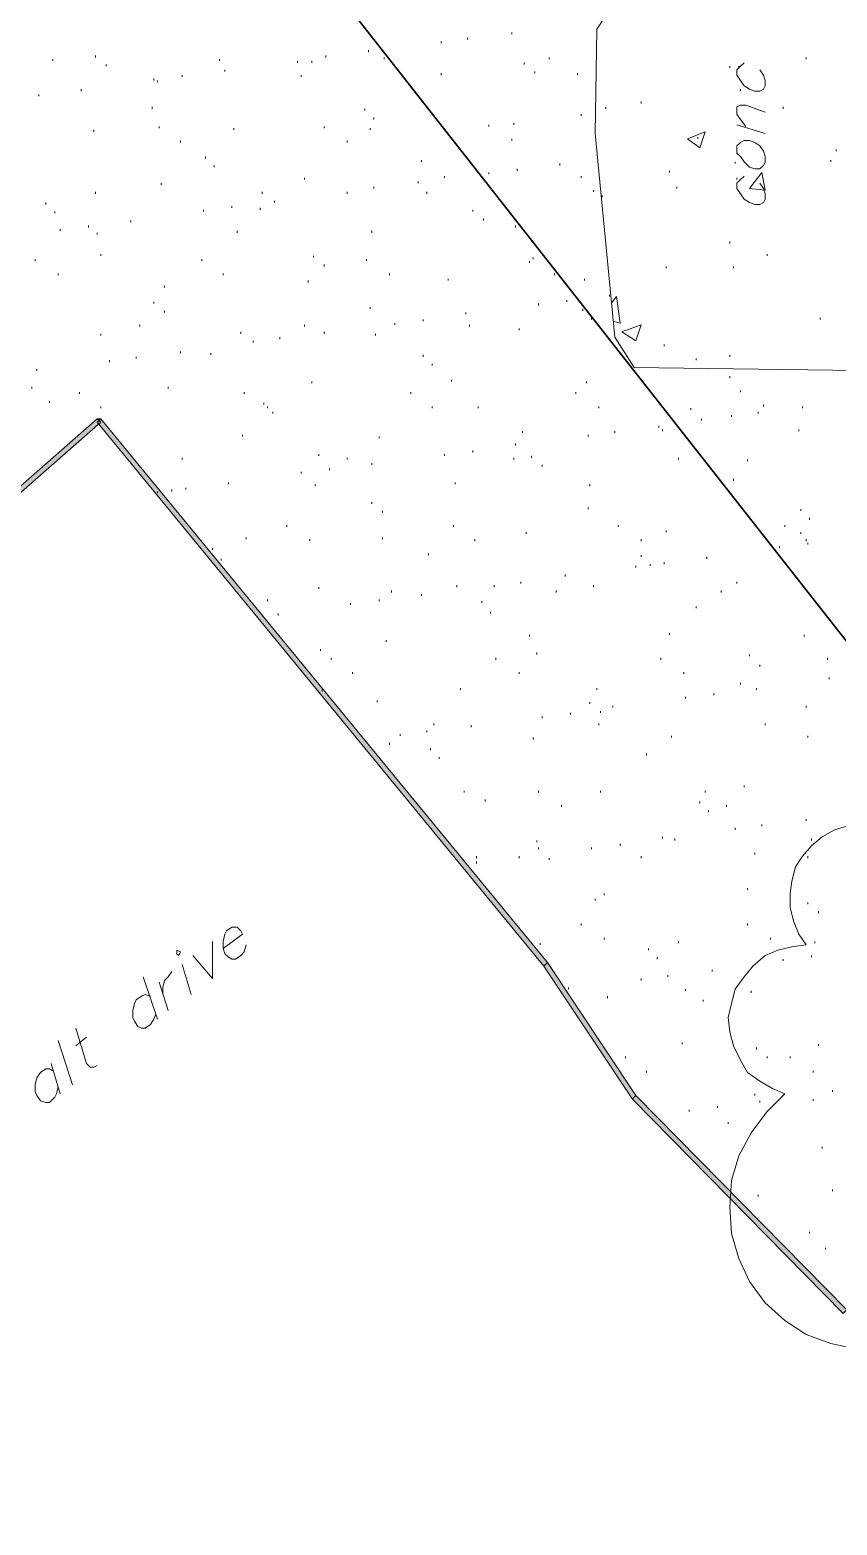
# Model space of a CAD drawing. Header units: inches. Extents: x 10 to 486, y 7 to 426.
# Drawn here: x 69.5 to 99.8, y 64 to 120.3 of the extents above; entities that cross this region are included whole.
import ezdxf

# ---------------------------------------------------------------- set-up
doc = ezdxf.new("R2010")
doc.units = ezdxf.units.IN
doc.header["$LTSCALE"] = 3
doc.header["$MEASUREMENT"] = 0
doc.layers.add('PDF_Geometry', color=7, linetype='Continuous', true_color=0x999999)
doc.layers.add('PDF_Solid Fills', color=7, linetype='Continuous')

msp = doc.modelspace()

# ---------------------------------------------------------------- hatches: boundary and pattern name
at = {"layer": 'PDF_Solid Fills', "true_color": 0x999999, "transparency": 33554559}
for points in [[(64.543, 99.017), (64.61, 98.95), (72.143, 105.55), (72.077, 105.617), (72.01, 105.683), (64.477, 99.083)], [(72.077, 105.617), (72.01, 105.55), (88.81, 85.083), (88.877, 85.15), (88.943, 85.217), (72.143, 105.683)], [(88.877, 85.15), (88.81, 85.083), (92.143, 80.083), (92.21, 80.15), (92.277, 80.217), (88.943, 85.217)], [(92.21, 80.15), (92.143, 80.083), (100.077, 72.017), (100.143, 72.083), (100.21, 72.15), (92.277, 80.217)]]:
    msp.add_hatch(color=253, dxfattribs=at).paths.add_polyline_path(points)

# ---------------------------------------------------------------- linework, layer by layer
at = {"layer": 'PDF_Geometry', "color": 7, "lineweight": 35}
msp.add_lwpolyline([(152.877, 30.217), (376.677, 27.083), (379.477, 363.817), (346.277, 380.083), (56.61, 152.817)], close=True, dxfattribs=at)
at = {"layer": 'PDF_Geometry', "lineweight": 13}
for points in [[(101.743, 130.217), (101.61, 130.15), (92.543, 122.95), (90.81, 120.35), (90.743, 116.417), (91.477, 108.75), (92.21, 107.617), (101.543, 107.483)], [(94.877, 116.483), (94.677, 115.883), (94.21, 116.217)], [(97.01, 114.95), (97.143, 114.283), (96.543, 114.35)], [(92.477, 109.217), (92.277, 108.617), (91.743, 108.95)], [(80.81, 96.617), (80.81, 96.683)]]:
    msp.add_lwpolyline(points, close=True, dxfattribs=at)
for points in [[(84.943, 119.883), (84.943, 119.817)], [(85.943, 120.017), (85.943, 119.95)], [(87.61, 120.217), (87.61, 120.15)], [(71.943, 119.35), (71.943, 119.283)], [(80.61, 119.35), (80.61, 119.283)], [(82.21, 119.55), (82.21, 119.483)], [(70.343, 119.217), (70.343, 119.15)], [(72.343, 119.017), (72.343, 118.95)], [(76.61, 119.217), (76.61, 119.15)], [(76.81, 118.817), (76.81, 118.75)], [(79.543, 119.15), (79.543, 119.083)], [(80.077, 119.15), (80.077, 119.083)], [(82.81, 119.283), (82.81, 119.217)], [(88.077, 119.083), (88.077, 119.017)], [(88.477, 118.75), (88.477, 118.683)], [(89.01, 119.283), (89.01, 119.217)], [(95.81, 118.95), (95.81, 118.883)], [(96.143, 118.95), (96.143, 118.883)], [(98.677, 119.283), (98.677, 119.217)], [(74.143, 118.483), (74.143, 118.417)], [(74.277, 118.417), (74.277, 118.35)], [(75.21, 118.617), (75.21, 118.55)], [(79.677, 118.617), (79.677, 118.55)], [(84.943, 118.683), (84.943, 118.617)], [(90.077, 118.683), (90.077, 118.617)], [(69.81, 117.883), (69.81, 117.817)], [(71.41, 118.083), (71.41, 118.017)], [(92.477, 117.617), (92.477, 117.55)], [(96.21, 118.083), (96.21, 118.017)], [(74.077, 117.417), (74.077, 117.35)], [(82.077, 117.35), (82.077, 117.283)], [(90.21, 117.15), (90.21, 117.083)], [(91.143, 117.417), (91.143, 117.35)], [(97.81, 117.417), (97.81, 117.35)], [(71.877, 116.55), (71.877, 116.483)], [(74.343, 116.683), (74.343, 116.617)], [(77.143, 116.617), (77.143, 116.55)], [(80.543, 116.683), (80.543, 116.617)], [(82.277, 116.617), (82.277, 116.55)], [(82.41, 117.017), (82.41, 116.95)], [(86.743, 116.75), (86.743, 116.683)], [(87.677, 116.817), (87.677, 116.75)], [(75.143, 116.15), (75.143, 116.083)], [(81.41, 116.15), (81.41, 116.083)], [(87.61, 116.217), (87.61, 116.15)], [(94.61, 116.283), (94.61, 116.217)], [(76.077, 115.55), (76.077, 115.483)], [(84.21, 115.417), (84.21, 115.35)], [(96.01, 115.35), (96.01, 115.283)], [(99.61, 115.417), (99.61, 115.35)], [(99.81, 115.817), (99.81, 115.75)], [(76.41, 115.217), (76.41, 115.15)], [(85.077, 114.817), (85.077, 114.75)], [(86.743, 114.95), (86.743, 114.883)], [(87.81, 115.083), (87.81, 115.017)], [(89.41, 115.283), (89.41, 115.217)], [(90.21, 114.817), (90.21, 114.75)], [(93.543, 115.017), (93.543, 114.95)], [(74.41, 114.55), (74.41, 114.483)], [(79.81, 114.75), (79.81, 114.683)], [(82.41, 114.417), (82.41, 114.35)], [(84.077, 114.617), (84.077, 114.55)], [(90.677, 114.283), (90.677, 114.217)], [(93.81, 114.417), (93.81, 114.35)], [(96.077, 114.75), (96.077, 114.683)], [(70.077, 113.817), (70.077, 113.75)], [(71.943, 114.217), (71.943, 114.15)], [(77.077, 113.683), (77.077, 113.617)], [(78.21, 114.217), (78.21, 114.15)], [(78.677, 113.883), (78.677, 113.817)], [(81.41, 114.217), (81.41, 114.15)], [(84.41, 114.217), (84.41, 114.15)], [(91.01, 114.083), (91.01, 114.017)], [(70.41, 113.483), (70.41, 113.417)], [(73.277, 113.15), (73.277, 113.083)], [(76.01, 113.55), (76.01, 113.483)], [(78.143, 113.617), (78.143, 113.55)], [(86.143, 113.55), (86.143, 113.483)], [(86.543, 113.217), (86.543, 113.15)], [(70.61, 112.817), (70.61, 112.75)], [(71.677, 112.95), (71.677, 112.883)], [(72.01, 112.683), (72.01, 112.617)], [(77.277, 112.75), (77.277, 112.683)], [(82.343, 112.75), (82.343, 112.683)], [(87.743, 112.95), (87.743, 112.883)], [(95.81, 112.35), (95.81, 112.283)], [(69.677, 111.683), (69.677, 111.617)], [(72.143, 111.883), (72.143, 111.817)], [(75.943, 111.683), (75.943, 111.617)], [(80.143, 111.817), (80.143, 111.75)], [(80.543, 111.483), (80.543, 111.417)], [(82.143, 111.683), (82.143, 111.617)], [(88.277, 111.617), (88.277, 111.55)], [(88.41, 111.75), (88.41, 111.683)], [(93.41, 111.417), (93.41, 111.35)], [(95.943, 111.417), (95.943, 111.35)], [(97.21, 111.883), (97.21, 111.817)], [(70.543, 111.15), (70.543, 111.083)], [(76.743, 111.15), (76.743, 111.083)], [(79.943, 110.883), (79.943, 110.817)], [(83.01, 111.15), (83.01, 111.083)], [(85.21, 110.95), (85.21, 110.883)], [(89.21, 111.15), (89.21, 111.083)], [(90.343, 110.95), (90.343, 110.883)], [(74.543, 110.683), (74.543, 110.617)], [(91.277, 110.35), (91.277, 110.283)], [(91.343, 110.017), (91.543, 110.283), (91.677, 109.283), (91.41, 109.35)], [(74.143, 110.083), (74.143, 110.017)], [(74.543, 109.75), (74.543, 109.683)], [(82.277, 109.883), (82.277, 109.817)], [(88.61, 110.017), (88.61, 109.95)], [(89.677, 110.15), (89.677, 110.083)], [(90.277, 109.817), (90.277, 109.75)], [(73.61, 109.217), (73.61, 109.15)], [(79.81, 109.217), (79.81, 109.15)], [(83.21, 109.283), (83.21, 109.217)], [(84.277, 109.417), (84.277, 109.35)], [(85.877, 109.683), (85.877, 109.617)], [(86.01, 109.217), (86.01, 109.15)], [(90.61, 109.483), (90.61, 109.417)], [(99.21, 109.483), (99.21, 109.417)], [(72.143, 108.883), (72.143, 108.817)], [(77.41, 108.95), (77.41, 108.883)], [(77.877, 108.617), (77.877, 108.55)], [(78.877, 108.75), (78.877, 108.683)], [(80.543, 108.95), (80.543, 108.883)], [(82.477, 108.883), (82.477, 108.817)], [(87.877, 109.083), (87.877, 109.017)], [(75.143, 108.217), (75.143, 108.15)], [(76.277, 108.15), (76.277, 108.083)], [(84.277, 108.083), (84.277, 108.017)], [(93.343, 108.483), (93.343, 108.417)], [(95.81, 108.083), (95.81, 108.017)], [(69.743, 107.55), (69.743, 107.483)], [(72.477, 107.883), (72.477, 107.817)], [(73.477, 108.017), (73.477, 107.95)], [(84.61, 107.75), (84.61, 107.683)], [(94.543, 107.95), (94.543, 107.883)], [(80.077, 107.083), (80.077, 107.017)], [(85.343, 107.15), (85.343, 107.083)], [(90.41, 107.083), (90.41, 107.017)], [(95.81, 107.283), (95.81, 107.217)], [(69.543, 106.883), (69.543, 106.817)], [(70.21, 106.35), (70.21, 106.283)], [(71.343, 106.683), (71.343, 106.617)], [(74.677, 106.883), (74.677, 106.817)], [(77.543, 106.683), (77.543, 106.617)], [(83.81, 106.683), (83.81, 106.617)], [(90.01, 106.683), (90.01, 106.617)], [(96.21, 106.75), (96.21, 106.683)], [(72.143, 106.15), (72.143, 106.083)], [(78.277, 106.283), (78.277, 106.217)], [(78.41, 106.15), (78.41, 106.083)], [(78.61, 105.95), (78.61, 105.883)], [(84.61, 106.15), (84.61, 106.083)], [(86.343, 106.15), (86.343, 106.083)], [(90.877, 106.15), (90.877, 106.083)], [(94.343, 106.083), (94.343, 106.017)], [(95.877, 105.817), (95.877, 105.75)], [(96.877, 105.95), (96.877, 105.883)], [(97.077, 106.217), (97.077, 106.15)], [(98.543, 106.15), (98.543, 106.083)], [(93.143, 105.417), (93.143, 105.35)], [(93.277, 105.283), (93.277, 105.217)], [(94.743, 105.683), (94.743, 105.617)], [(98.41, 105.283), (98.41, 105.217)], [(77.477, 105.083), (77.477, 105.017)], [(82.61, 105.017), (82.61, 104.95)], [(87.743, 104.75), (87.743, 104.683)], [(88.01, 105.217), (88.01, 105.15)], [(90.477, 105.083), (90.477, 105.017)], [(91.477, 105.217), (91.477, 105.15)], [(75.21, 104.217), (75.21, 104.15)], [(80.343, 104.35), (80.343, 104.283)], [(81.41, 104.217), (81.41, 104.15)], [(85.077, 104.35), (85.077, 104.283)], [(86.143, 104.483), (86.143, 104.417)], [(87.677, 104.217), (87.677, 104.15)], [(88.343, 104.283), (88.343, 104.217)], [(93.877, 104.217), (93.877, 104.15)], [(96.477, 104.15), (96.477, 104.083)], [(79.677, 103.683), (79.677, 103.617)], [(80.743, 103.817), (80.743, 103.75)], [(82.343, 104.017), (82.343, 103.95)], [(88.743, 103.95), (88.743, 103.883)], [(74.81, 103.017), (74.81, 102.95)], [(75.343, 103.083), (75.343, 103.017)], [(76.943, 103.283), (76.943, 103.217)], [(80.21, 103.217), (80.21, 103.15)], [(85.477, 103.283), (85.477, 103.217)], [(90.543, 103.217), (90.543, 103.15)], [(95.943, 103.417), (95.943, 103.35)], [(74.277, 102.95), (74.277, 102.883)], [(82.343, 102.55), (82.343, 102.483)], [(82.743, 102.217), (82.743, 102.15)], [(90.477, 102.35), (90.477, 102.283)], [(98.477, 102.283), (98.477, 102.217)], [(98.81, 101.95), (98.81, 101.883)], [(79.143, 101.683), (79.143, 101.617)], [(85.41, 101.683), (85.41, 101.617)], [(88.143, 101.417), (88.143, 101.35)], [(91.61, 101.683), (91.61, 101.617)], [(93.41, 101.483), (93.41, 101.417)], [(97.877, 101.683), (97.877, 101.617)], [(98.477, 101.417), (98.477, 101.35)], [(76.343, 100.817), (76.343, 100.75)], [(77.61, 101.217), (77.61, 101.15)], [(80.01, 101.15), (80.01, 101.083)], [(82.743, 101.217), (82.743, 101.15)], [(86.21, 101.15), (86.21, 101.083)], [(92.477, 101.15), (92.477, 101.083)], [(97.677, 100.883), (97.677, 100.817)], [(98.677, 101.15), (98.677, 101.083)], [(98.743, 101.017), (98.743, 100.95)], [(76.677, 100.417), (76.677, 100.35)], [(84.477, 100.617), (84.477, 100.55)], [(92.477, 100.55), (92.477, 100.483)], [(92.81, 100.217), (92.81, 100.15)], [(93.343, 100.283), (93.343, 100.217)], [(94.943, 100.483), (94.943, 100.417)], [(89.61, 99.817), (89.61, 99.75)], [(92.277, 100.15), (92.277, 100.083)], [(80.343, 99.35), (80.343, 99.283)], [(83.077, 99.217), (83.077, 99.15)], [(84.21, 99.083), (84.21, 99.017)], [(85.543, 99.417), (85.543, 99.35)], [(86.943, 99.417), (86.943, 99.35)], [(87.943, 99.55), (87.943, 99.483)], [(89.277, 99.217), (89.277, 99.15)], [(90.677, 99.417), (90.677, 99.35)], [(95.477, 99.217), (95.477, 99.15)], [(96.077, 99.55), (96.077, 99.483)], [(78.41, 98.883), (78.41, 98.817)], [(81.543, 98.75), (81.543, 98.683)], [(82.61, 98.883), (82.61, 98.817)], [(86.477, 98.817), (86.477, 98.75)], [(94.543, 98.617), (94.543, 98.55)], [(78.81, 98.35), (78.81, 98.283)], [(86.81, 98.417), (86.81, 98.35)], [(82.877, 97.35), (82.877, 97.283)], [(88.277, 97.55), (88.277, 97.483)], [(93.543, 97.617), (93.543, 97.55)], [(98.61, 97.55), (98.61, 97.483)], [(80.41, 97.017), (80.41, 96.95)], [(88.543, 96.883), (88.543, 96.817)], [(96.543, 96.817), (96.543, 96.75)], [(87.01, 96.683), (87.01, 96.617)], [(93.21, 96.683), (93.21, 96.617)], [(96.943, 96.417), (96.943, 96.35)], [(99.477, 96.683), (99.477, 96.617)], [(81.61, 96.15), (81.61, 96.083)], [(87.877, 96.15), (87.877, 96.083)], [(94.077, 96.15), (94.077, 96.083)], [(96.21, 95.75), (96.21, 95.683)], [(99.543, 95.95), (99.543, 95.883)], [(80.477, 95.483), (80.477, 95.417)], [(85.677, 95.55), (85.677, 95.483)], [(90.81, 95.55), (90.81, 95.483)], [(94.143, 95.217), (94.143, 95.15)], [(95.21, 95.35), (95.21, 95.283)], [(96.81, 95.55), (96.81, 95.483)], [(82.543, 95.083), (82.543, 95.017)], [(89.81, 94.617), (89.81, 94.55)], [(90.543, 95.017), (90.543, 94.95)], [(90.943, 94.683), (90.943, 94.617)], [(91.41, 94.883), (91.41, 94.817)], [(98.677, 94.883), (98.677, 94.817)], [(84.677, 94.217), (84.677, 94.15)], [(86.077, 94.15), (86.077, 94.083)], [(88.743, 94.483), (88.743, 94.417)], [(90.877, 94.217), (90.877, 94.15)], [(97.143, 94.217), (97.143, 94.15)], [(83.01, 93.483), (83.01, 93.417)], [(83.41, 93.817), (83.41, 93.75)], [(84.41, 93.95), (84.41, 93.883)], [(88.41, 93.683), (88.41, 93.617)], [(93.61, 93.75), (93.61, 93.683)], [(98.743, 93.75), (98.743, 93.683)], [(84.543, 93.283), (84.543, 93.217)], [(84.877, 92.95), (84.877, 92.883)], [(92.677, 93.083), (92.677, 93.017)], [(96.343, 91.883), (96.343, 91.817)], [(85.81, 91.683), (85.81, 91.617)], [(86.61, 91.35), (86.61, 91.283)], [(88.61, 91.683), (88.61, 91.617)], [(90.943, 91.683), (90.943, 91.617)], [(94.677, 91.283), (94.677, 91.217)], [(94.877, 91.683), (94.877, 91.617)], [(89.477, 91.15), (89.477, 91.083)], [(95.01, 90.95), (95.01, 90.883)], [(95.677, 91.15), (95.677, 91.083)], [(98.677, 90.617), (98.677, 90.55)], [(100.21, 90.35), (99.743, 90.217), (99.277, 89.95), (98.877, 89.617), (98.543, 89.217), (98.277, 88.817), (98.143, 88.283), (98.077, 87.817), (98.077, 87.283), (98.21, 86.75), (98.41, 86.283), (98.677, 85.883), (98.143, 85.817), (97.61, 85.683), (97.143, 85.483), (96.677, 85.083), (96.343, 84.683), (96.01, 84.217), (95.877, 83.683), (95.743, 83.15), (95.81, 82.617), (95.943, 82.083), (96.21, 81.55), (96.477, 81.083), (96.943, 80.75), (97.41, 80.483), (97.877, 80.283), (97.21, 79.617), (96.61, 78.817), (96.143, 77.95), (95.877, 77.017), (95.81, 76.017), (95.877, 75.017), (96.143, 74.083), (96.543, 73.217), (97.143, 72.417), (97.877, 71.75), (98.677, 71.217), (99.61, 70.883), (100.543, 70.683)], [(96.01, 90.283), (96.01, 90.217)], [(97.01, 90.417), (97.01, 90.35)], [(88.543, 89.817), (88.543, 89.75)], [(88.61, 89.55), (88.61, 89.483)], [(90.61, 89.55), (90.61, 89.483)], [(91.677, 89.683), (91.677, 89.617)], [(93.277, 89.95), (93.277, 89.883)], [(93.743, 89.883), (93.743, 89.817)], [(98.877, 89.883), (98.877, 89.817)], [(86.277, 89.217), (86.277, 89.15)], [(86.277, 89.017), (86.277, 88.95)], [(87.877, 89.217), (87.877, 89.15)], [(89.01, 89.15), (89.01, 89.083)], [(92.477, 89.217), (92.477, 89.15)], [(96.743, 89.35), (96.743, 89.283)], [(98.743, 89.217), (98.743, 89.15)], [(91.077, 87.817), (91.077, 87.75)], [(96.477, 88.017), (96.477, 87.95)], [(90.743, 87.617), (90.743, 87.55)], [(98.743, 87.483), (98.743, 87.417)], [(90.21, 86.683), (90.21, 86.617)], [(96.477, 86.683), (96.477, 86.617)], [(99.143, 87.15), (99.143, 87.083)], [(91.077, 86.15), (91.077, 86.083)], [(97.343, 86.15), (97.343, 86.083)], [(88.677, 85.95), (88.677, 85.883)], [(92.743, 85.75), (92.743, 85.683)], [(93.877, 86.017), (93.877, 85.95)], [(99.01, 86.017), (99.01, 85.95)], [(93.077, 85.417), (93.077, 85.35)], [(97.81, 85.35), (97.81, 85.283)], [(98.877, 85.483), (98.877, 85.417)], [(92.477, 84.617), (92.477, 84.55)], [(93.477, 84.75), (93.477, 84.683)], [(95.143, 84.95), (95.143, 84.883)], [(89.743, 84.283), (89.743, 84.217)], [(91.21, 83.95), (91.21, 83.883)], [(94.143, 84.217), (94.143, 84.15)], [(96.61, 84.15), (96.61, 84.083)], [(94.81, 83.817), (94.81, 83.75)], [(94.01, 82.217), (94.01, 82.15)], [(99.143, 82.15), (99.143, 82.083)], [(91.877, 81.683), (91.877, 81.617)], [(96.81, 82.017), (96.81, 81.95)], [(97.21, 81.683), (97.21, 81.617)], [(98.077, 81.683), (98.077, 81.617)], [(92.677, 81.15), (92.677, 81.083)], [(98.943, 81.15), (98.943, 81.083)], [(96.743, 80.283), (96.743, 80.217)], [(96.943, 80.017), (96.943, 79.95)], [(98.943, 80.083), (98.943, 80.017)], [(99.677, 80.417), (99.677, 80.35)], [(94.277, 79.683), (94.277, 79.617)], [(95.343, 79.817), (95.343, 79.75)], [(95.743, 79.217), (95.743, 79.15)], [(94.143, 78.35), (94.143, 78.283)], [(99.277, 78.283), (99.277, 78.217)], [(99.677, 76.683), (99.677, 76.617)], [(96.877, 76.483), (96.877, 76.417)], [(98.81, 75.083), (98.81, 75.017)], [(99.41, 74.483), (99.41, 74.417)]]:
    msp.add_lwpolyline(points, dxfattribs=at)
at = {"layer": 'PDF_Geometry', "color": 8, "lineweight": 13, "true_color": 0x767676}
for points in [[(96.343, 119.083), (96.21, 118.95), (96.077, 118.817), (96.077, 118.617), (96.21, 118.417), (96.343, 118.217), (96.543, 118.083), (96.743, 118.017), (96.943, 118.017), (97.077, 118.083), (97.143, 118.217), (97.143, 118.417), (97.077, 118.617), (96.943, 118.817)], [(96.41, 116.683), (96.21, 116.95), (96.077, 117.15), (96.077, 117.417), (96.21, 117.483), (96.41, 117.483), (97.143, 117.217)], [(97.143, 116.417), (96.077, 116.75)], [(96.343, 114.817), (96.21, 114.683), (96.077, 114.55), (96.077, 114.35), (96.21, 114.15), (96.343, 113.95), (96.543, 113.817), (96.743, 113.75), (96.943, 113.75), (97.077, 113.817), (97.143, 113.95), (97.143, 114.15), (97.077, 114.35), (96.943, 114.55)], [(76.743, 85.75), (77.477, 86.283), (77.41, 86.417), (77.277, 86.55), (77.077, 86.55), (76.877, 86.417), (76.81, 86.283), (76.743, 86.017), (76.743, 85.75), (76.81, 85.55), (76.943, 85.417), (77.077, 85.35), (77.21, 85.35), (77.41, 85.483), (77.543, 85.617), (77.61, 85.883)], [(75.61, 85.483), (76.343, 84.617), (76.343, 86.017)], [(75.21, 85.15), (75.543, 84.017)], [(73.743, 84.683), (74.277, 83.083)], [(74.677, 83.417), (74.343, 84.483)], [(74.477, 84.017), (74.477, 84.283), (74.543, 84.55), (74.677, 84.683), (74.81, 84.883)], [(74.01, 83.95), (73.81, 84.017), (73.677, 83.95), (73.477, 83.817), (73.41, 83.683), (73.343, 83.417), (73.343, 83.15), (73.41, 83.017), (73.543, 82.817), (73.677, 82.75), (73.81, 82.75), (74.01, 82.883), (74.143, 83.083), (74.21, 83.283)], [(71.21, 82.75), (71.61, 81.417), (71.743, 81.283), (71.877, 81.283), (72.01, 81.35)], [(71.077, 80.617), (70.543, 82.283)], [(71.21, 82.083), (71.61, 82.417)], [(70.343, 81.15), (70.21, 81.217), (70.077, 81.217), (69.877, 81.083), (69.743, 80.883), (69.677, 80.617), (69.677, 80.35), (69.743, 80.217), (69.877, 80.017), (70.077, 79.95), (70.21, 79.95), (70.41, 80.15), (70.477, 80.283), (70.543, 80.55)], [(70.277, 81.417), (70.61, 80.283)]]:
    msp.add_lwpolyline(points, dxfattribs=at)
for points in [[(96.077, 115.683), (96.21, 115.55), (96.343, 115.35), (96.543, 115.15), (96.743, 115.083), (96.943, 115.083), (97.077, 115.217), (97.143, 115.35), (97.143, 115.55), (97.077, 115.75), (96.943, 115.95), (96.743, 116.083), (96.543, 116.15), (96.343, 116.15), (96.21, 116.083), (96.077, 115.95)], [(75.01, 85.55), (75.077, 85.483), (75.143, 85.617), (75.01, 85.683)]]:
    msp.add_lwpolyline(points, close=True, dxfattribs=at)
at = {"layer": 'PDF_Geometry', "lineweight": 5}
for points in [[(64.543, 99.017), (64.61, 98.95), (72.143, 105.55), (72.077, 105.617), (72.01, 105.683), (64.477, 99.083)], [(72.077, 105.617), (72.01, 105.55), (88.81, 85.083), (88.877, 85.15), (88.943, 85.217), (72.143, 105.683)], [(88.877, 85.15), (88.81, 85.083), (92.143, 80.083), (92.21, 80.15), (92.277, 80.217), (88.943, 85.217)], [(88.943, 85.217), (88.943, 85.217), (88.877, 85.15)], [(92.21, 80.15), (92.143, 80.083), (100.077, 72.017), (100.143, 72.083), (100.21, 72.15), (92.277, 80.217)], [(92.143, 80.083), (92.143, 80.083), (92.21, 80.15)]]:
    msp.add_lwpolyline(points, close=True, dxfattribs=at)
for points in [[(72.01, 105.683), (72.143, 105.683)], [(88.943, 85.217), (88.943, 85.217)], [(92.143, 80.083), (92.143, 80.083)]]:
    msp.add_lwpolyline(points, dxfattribs=at)
at = {"layer": 'PDF_Solid Fills', "color": 253, "lineweight": 5, "true_color": 0x999999, "transparency": 33554559}
msp.add_solid([(72.01, 105.683), (72.143, 105.683), (72.077, 105.617)], dxfattribs=at)

doc.saveas('drawing.dxf')
